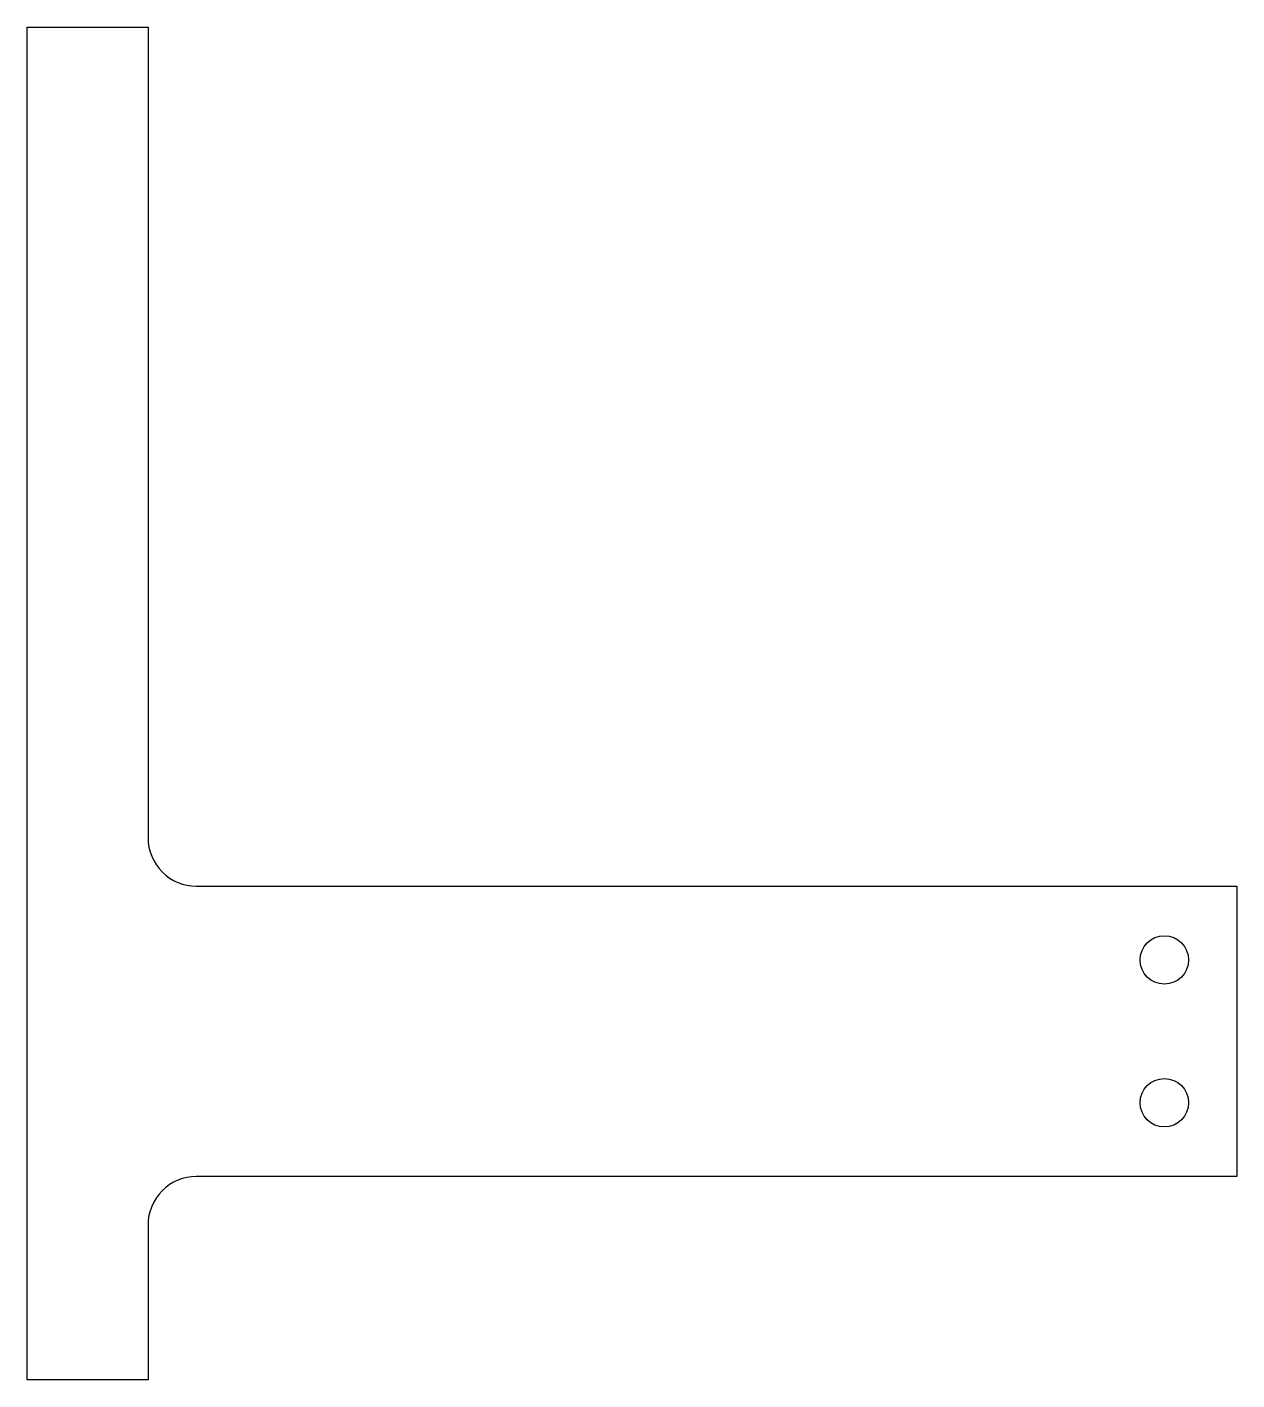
# Model space of a CAD drawing. Header units: millimetres. Extents: x -130 to -80, y -10.2 to 45.7.
import ezdxf

# ---------------------------------------------------------------- set-up
doc = ezdxf.new("R2010")
doc.units = ezdxf.units.MM

msp = doc.modelspace()

# ---------------------------------------------------------------- linework, layer by layer
msp.add_lwpolyline([(-125, -10.191), (-130, -10.191), (-130, 45.716), (-125, 45.716), (-125, 12.215, 0.414214), (-123, 10.215), (-80, 10.215), (-80, -1.785), (-123, -1.785, 0.414214), (-125, -3.785)], format="xyb", close=True)
for centre in [(-83, 7.165), (-83, 1.265)]:
    msp.add_circle(centre, 1)

doc.saveas('drawing.dxf')
